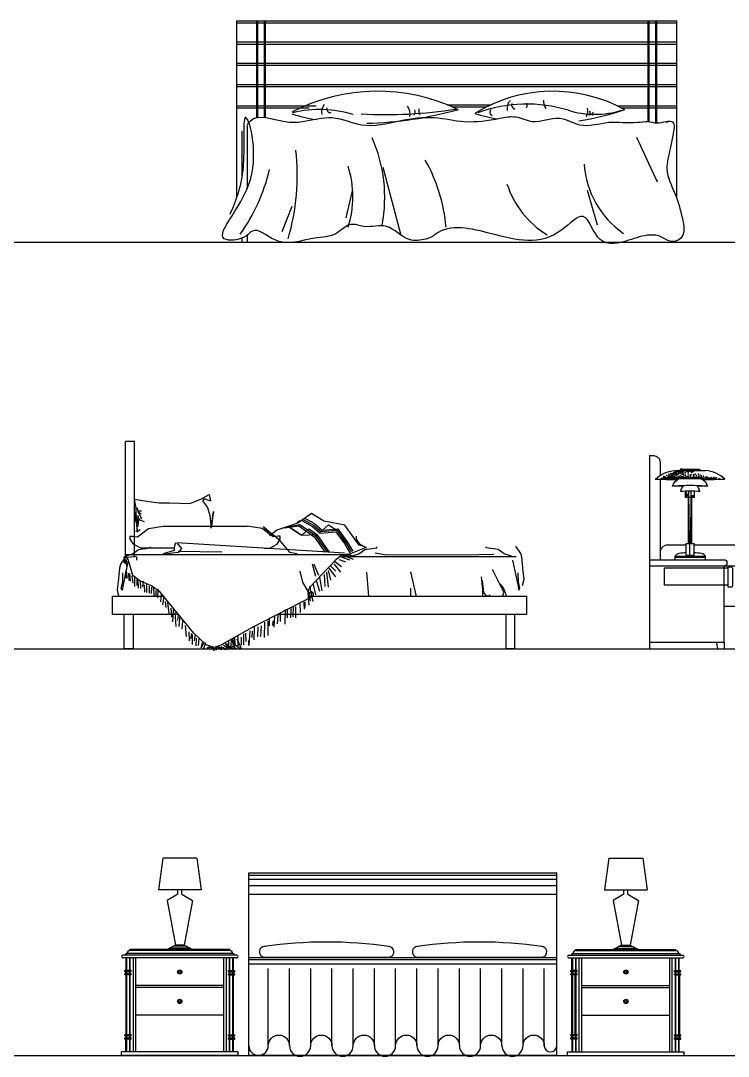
# Model space of a CAD drawing. Header units: inches. Extents: x 18.5 to 61, y 8.5 to 33.3.
# Drawn here: x 43.674 to 47.006, y 20.787 to 25.661 of the extents above; entities that cross this region are included whole.
import ezdxf

# ---------------------------------------------------------------- set-up
doc = ezdxf.new("R2010")
doc.units = ezdxf.units.IN
doc.header["$MEASUREMENT"] = 0
doc.layers.add('02', color=2, linetype='Continuous')
doc.layers.add('1', color=1, linetype='Continuous')

msp = doc.modelspace()

# ---------------------------------------------------------------- linework, layer by layer
at = {"layer": '02'}
for p, q in [((44.6896, 25.6613), (46.7624, 25.6613)), ((44.6896, 25.6613), (44.6896, 24.827)), ((44.6896, 25.6513), (46.7624, 25.6513)), ((44.7846, 25.6613), (44.7846, 25.2059)), ((44.7896, 25.6613), (44.7896, 25.2068)), ((44.8196, 25.6613), (44.8196, 25.2069)), ((44.8246, 25.6613), (44.8246, 25.2063)), ((46.6274, 25.6613), (46.6274, 25.1868)), ((46.6324, 25.6613), (46.6324, 25.1862)), ((46.6624, 25.6613), (46.6624, 25.181)), ((46.6674, 25.6613), (46.6674, 25.1807)), ((46.7624, 25.6613), (46.7624, 24.8271)), ((44.6896, 25.5613), (46.7624, 25.5613)), ((44.6896, 25.5513), (46.7624, 25.5513)), ((44.6896, 25.4613), (46.7624, 25.4613)), ((44.6896, 25.4513), (46.7624, 25.4513)), ((44.6896, 25.3613), (46.7624, 25.3613)), ((44.6896, 25.3513), (46.7624, 25.3513)), ((44.6896, 25.2613), (45.0654, 25.2613)), ((44.6896, 25.2513), (45.0319, 25.2513)), ((45.6815, 25.266), (45.8886, 25.266)), ((45.7053, 25.256), (45.8676, 25.256)), ((46.4822, 25.2613), (46.7624, 25.2613)), ((46.5024, 25.2513), (46.7624, 25.2513)), ((44.7396, 25.1655, -15.4232), (44.7396, 24.8695, -15.4232)), ((46.7248, 25.188, -15.4232), (46.7153, 25.181, -15.4232)), ((44.7154, 25.1413, -15.4232), (44.7154, 24.9283, -15.4232)), ((46.5736, 25.1137, -15.4232), (46.6716, 24.9033, -15.4232)), ((45.3794, 24.9722, -15.4232), (45.4639, 24.6524, -15.4232)), ((46.3413, 24.8634, -15.4232), (46.3885, 24.7002, -15.4232)), ((45.2342, 24.8598, -15.4232), (45.2052, 24.7328, -15.4232)), ((44.9511, 24.7872, -15.4232), (44.9039, 24.6675, -15.4232)), ((44.7154, 24.6379, -15.4232), (44.7154, 24.621, -15.4232)), ((44.7396, 24.6515, -15.4232), (44.7396, 24.621, -15.4232)), ((46.7352, 24.622, -15.4232), (46.7352, 24.621, -15.4232)), ((46.7594, 24.6234, -15.4232), (46.7594, 24.621, -15.4232)), ((44.2105, 23.6805), (44.167, 23.6805)), ((44.167, 23.1341), (44.167, 23.6805)), ((44.2105, 23.1362), (44.2105, 23.6805)), ((46.6347, 23.6142), (46.6347, 22.7042)), ((46.8284, 23.5467), (46.8236, 23.5467)), ((46.8725, 23.5478), (46.8633, 23.5478)), ((44.2099, 23.4092), (44.278, 23.3978)), ((44.2184, 23.3667), (44.2099, 23.4092)), ((44.278, 23.3978), (44.3262, 23.3921)), ((44.4709, 23.3892), (44.522, 23.4091)), ((44.522, 23.4091), (44.5618, 23.4317)), ((44.5362, 23.4091), (44.5305, 23.4006)), ((44.5305, 23.4006), (44.5532, 23.3693)), ((44.5447, 23.4091), (44.5362, 23.4091)), ((44.5674, 23.4005), (44.5447, 23.4091)), ((44.5618, 23.4317), (44.5674, 23.4005)), ((46.805, 23.4172), (46.805, 23.446)), ((46.8469, 23.4172), (46.805, 23.4172)), ((46.8182, 23.2002), (46.8182, 23.4172)), ((46.8232, 23.2002), (46.82, 23.4464)), ((46.8288, 23.2002), (46.8317, 23.4464)), ((46.8337, 23.2002), (46.8337, 23.4172)), ((46.8469, 23.4172), (46.8469, 23.446)), ((44.2155, 23.3043), (44.2184, 23.3667)), ((44.2203, 23.3697), (44.2314, 23.3382)), ((44.2235, 23.3516), (44.2409, 23.3398)), ((44.2274, 23.3538), (44.2422, 23.3538)), ((44.3262, 23.3921), (44.3745, 23.3921)), ((44.3745, 23.3921), (44.4709, 23.3892)), ((44.5532, 23.3693), (44.5646, 23.3325)), ((44.5702, 23.2729), (44.5821, 23.3516)), ((44.5821, 23.3516), (44.5776, 23.3195)), ((44.2131, 23.3477), (44.2244, 23.3079)), ((44.2132, 23.3177), (44.2155, 23.3043)), ((44.2164, 23.3441), (44.2164, 23.3242)), ((44.2244, 23.2541), (44.2164, 23.3441)), ((44.2164, 23.3242), (44.2193, 23.2987)), ((44.2244, 23.3079), (44.2187, 23.2909)), ((44.2233, 23.2562), (44.2191, 23.3026)), ((44.2228, 23.3248), (44.2353, 23.3117)), ((44.2251, 23.3316), (44.2307, 23.3095)), ((44.227, 23.3021), (44.2256, 23.28)), ((44.2307, 23.3095), (44.227, 23.3021)), ((44.2314, 23.3382), (44.2425, 23.316)), ((44.2353, 23.3117), (44.2559, 23.3036)), ((44.2425, 23.316), (44.238, 23.3311)), ((44.5646, 23.3325), (44.5702, 23.2729)), ((44.5776, 23.3195), (44.5717, 23.2815)), ((44.9884, 23.3076), (44.9738, 23.2997)), ((45.043, 23.3415), (44.9791, 23.2955)), ((44.997, 23.3083), (45.0481, 23.2802)), ((45.0009, 23.3154), (45.0521, 23.2873)), ((45.0042, 23.3136), (45.0521, 23.2873)), ((45.0081, 23.3207), (45.0567, 23.294)), ((45.1019, 23.3057), (45.043, 23.3415)), ((45.2008, 23.2868), (45.1019, 23.3057)), ((44.2147, 23.2587), (44.2277, 23.2605)), ((44.2187, 23.2909), (44.2216, 23.2626)), ((44.2216, 23.2626), (44.2244, 23.2541)), ((44.2235, 23.2322), (44.2754, 23.2712)), ((44.2277, 23.2605), (44.237, 23.2661)), ((44.2754, 23.2712), (44.3455, 23.2815)), ((44.3455, 23.2815), (44.7406, 23.2815)), ((44.8106, 23.2712), (44.7406, 23.2815)), ((44.8626, 23.2322), (44.8106, 23.2712)), ((44.8173, 23.2806), (44.8325, 23.2664)), ((44.8499, 23.2387), (44.8173, 23.2806)), ((44.8325, 23.2664), (44.8862, 23.2229)), ((44.8808, 23.2625), (44.8499, 23.2387)), ((44.9791, 23.2955), (44.8808, 23.2625)), ((44.9154, 23.2741), (44.9843, 23.2837)), ((44.9251, 23.2774), (44.989, 23.2903)), ((44.9349, 23.2807), (44.9701, 23.2572)), ((44.9433, 23.2751), (44.997, 23.2393)), ((44.9701, 23.2572), (44.997, 23.2393)), ((44.9843, 23.2837), (45.0561, 23.2317)), ((44.989, 23.2903), (45.0619, 23.2375)), ((44.997, 23.2393), (45.0307, 23.2702)), ((45.0307, 23.2702), (45.0496, 23.2565)), ((45.0481, 23.2802), (45.084, 23.2495)), ((45.0496, 23.2565), (45.0678, 23.2433)), ((45.0521, 23.2873), (45.0885, 23.2563)), ((45.0534, 23.2863), (45.0892, 23.2557)), ((45.0567, 23.294), (45.0933, 23.2627)), ((45.084, 23.2495), (45.1573, 23.2561)), ((45.0885, 23.2563), (45.1234, 23.2885)), ((45.0885, 23.2563), (45.1618, 23.2629)), ((45.0933, 23.2627), (45.1674, 23.2688)), ((45.1234, 23.2885), (45.1618, 23.2629)), ((45.1573, 23.2561), (45.1982, 23.1999)), ((45.1618, 23.2629), (45.1927, 23.2213)), ((45.1639, 23.2609), (45.2048, 23.2047)), ((45.1674, 23.2688), (45.1992, 23.2261)), ((45.2673, 23.1922), (45.2008, 23.2868)), ((44.1895, 23.2209), (44.1897, 23.2348)), ((44.2051, 23.1967), (44.1895, 23.2209)), ((44.1897, 23.2348), (44.1996, 23.2349)), ((44.1996, 23.2349), (44.2235, 23.2322)), ((44.4022, 23.2031), (44.3958, 23.1837)), ((45.198, 23.1548), (44.4087, 23.2031)), ((44.4087, 23.2031), (44.4312, 23.1773)), ((44.8864, 23.2349), (44.8626, 23.2322)), ((44.8809, 23.1967), (44.8965, 23.2209)), ((44.8862, 23.2229), (44.9399, 23.159)), ((44.8963, 23.2348), (44.8864, 23.2349)), ((44.8965, 23.2209), (44.8963, 23.2348)), ((44.997, 23.2393), (45.0678, 23.2433)), ((45.0561, 23.2317), (45.0762, 23.2033)), ((45.0619, 23.2375), (45.0829, 23.208)), ((45.0678, 23.2433), (45.1112, 23.182)), ((45.0762, 23.2033), (45.106, 23.1604)), ((45.0829, 23.208), (45.1148, 23.1621)), ((45.0895, 23.2127), (45.1215, 23.1667)), ((45.1927, 23.2213), (45.2052, 23.204)), ((45.1992, 23.2261), (45.212, 23.2084)), ((45.2052, 23.204), (45.2308, 23.1606)), ((45.212, 23.2084), (45.2378, 23.1647)), ((45.2548, 23.2209), (45.255, 23.2348)), ((45.2704, 23.1967), (45.2548, 23.2209)), ((44.2001, 23.1518), (44.2287, 23.1726)), ((44.239, 23.1778), (44.2051, 23.1967)), ((44.2287, 23.1726), (44.2858, 23.1804)), ((44.3958, 23.1778), (44.239, 23.1778)), ((44.2858, 23.1804), (44.2858, 23.1856)), ((44.3958, 23.1676), (44.3442, 23.1515)), ((44.3893, 23.1548), (44.3442, 23.1483)), ((44.4151, 23.158), (44.3893, 23.1548)), ((44.3958, 23.1837), (44.3958, 23.1676)), ((44.4312, 23.1773), (44.4151, 23.158)), ((44.4151, 23.1644), (44.6213, 23.1612)), ((44.4316, 23.1778), (44.4282, 23.1778)), ((44.822, 23.1778), (44.847, 23.1778)), ((44.847, 23.1778), (44.8809, 23.1967)), ((44.9399, 23.159), (44.9757, 23.1539)), ((45.1112, 23.182), (45.1265, 23.1591)), ((45.1148, 23.1621), (45.1163, 23.1598)), ((45.1215, 23.1667), (45.1265, 23.1591)), ((45.1982, 23.1999), (45.2238, 23.1564)), ((45.3005, 23.182), (45.1982, 23.1411)), ((45.2654, 23.1518), (45.294, 23.1726)), ((45.2903, 23.1871), (45.2673, 23.1922)), ((45.3044, 23.1778), (45.2704, 23.1967)), ((45.294, 23.1726), (45.3511, 23.1804)), ((45.3877, 23.1479), (45.3427, 23.1554)), ((45.3511, 23.1804), (45.3511, 23.1856)), ((45.8656, 23.1804), (45.8656, 23.1856)), ((45.9227, 23.1726), (45.8656, 23.1804)), ((45.9512, 23.1518), (45.9227, 23.1726)), ((46.0287, 23.1534), (46.0049, 23.1873)), ((46.72, 23.1942), (46.8072, 23.1942)), ((46.8072, 23.1461), (46.8072, 23.2002)), ((46.8072, 23.2002), (46.8456, 23.2002)), ((46.8256, 23.1461), (46.8256, 23.2002)), ((46.8456, 23.1461), (46.8456, 23.2002)), ((46.8456, 23.1942), (48.5423, 23.1942)), ((44.1455, 23.1036), (44.1693, 23.1374)), ((44.1707, 23.1394), (44.1592, 23.1367)), ((44.1592, 23.1367), (44.1592, 23.1091)), ((44.1595, 23.0135), (44.1822, 23.1228)), ((44.1647, 23.1282), (44.1657, 23.1026)), ((44.1656, 23.1391), (44.177, 23.1357)), ((44.166, 23.1491), (45.2012, 23.1488)), ((44.1664, 23.1414), (44.2001, 23.1518)), ((44.1702, 23.1253), (44.1717, 23.0931)), ((44.1792, 23.1255), (44.1707, 23.1394)), ((44.177, 23.1357), (44.2191, 23.1402)), ((44.2023, 23.0498), (44.1792, 23.1255)), ((44.2199, 23.1367), (44.2185, 23.1215)), ((45.1584, 23.1239), (45.0348, 22.9956)), ((45.1525, 23.1158), (45.1838, 23.0919)), ((45.1893, 23.1476), (45.1584, 23.1239)), ((45.1728, 23.125), (45.2041, 23.114)), ((45.1783, 23.1397), (45.2225, 23.1232)), ((45.1857, 23.1471), (45.2391, 23.1268)), ((46.0077, 23.1374), (45.1884, 23.1374)), ((45.2131, 23.15), (45.1893, 23.1476)), ((45.2059, 23.1452), (45.2428, 23.1379)), ((45.2487, 23.1374), (45.2131, 23.15)), ((45.2317, 23.1414), (45.2654, 23.1518)), ((45.7578, 23.1449), (45.3877, 23.1479)), ((45.9017, 23.1494), (45.7578, 23.1449)), ((45.985, 23.1414), (45.9512, 23.1518)), ((46.0147, 23.0135), (45.992, 23.1228)), ((46.0331, 23.1361), (46.0287, 23.1534)), ((46.04, 23.0692), (46.0331, 23.1361)), ((46.7536, 23.1392), (46.754, 23.1242)), ((46.8072, 23.1461), (46.8456, 23.1461)), ((46.8984, 23.1242), (46.8984, 23.1392)), ((44.1342, 23.0193), (44.1411, 23.0862)), ((44.1411, 23.0862), (44.1455, 23.1036)), ((44.1544, 23.0197), (44.1554, 23.062)), ((44.1673, 23.0718), (44.1668, 23.0396)), ((44.1718, 23.0663), (44.1738, 23.0351)), ((44.1808, 23.0613), (44.1833, 23.027)), ((44.1863, 23.0588), (44.1898, 23.0235)), ((45.0022, 23.0183), (44.9906, 23.0696)), ((45.0635, 23.0448), (45.0486, 23.1027)), ((45.0536, 23.1027), (45.0767, 23.0514)), ((45.1138, 23.0661), (45.1212, 22.9943)), ((45.1212, 23.0735), (45.1322, 23.0274)), ((45.1249, 23.0845), (45.1562, 23.044)), ((45.1322, 23.0955), (45.158, 23.0698)), ((45.1488, 23.1047), (45.1801, 23.0661)), ((45.3128, 22.9533), (45.3031, 23.0654)), ((45.5384, 22.9515), (45.5117, 23.0679)), ((45.9482, 22.9708), (45.8958, 23.0774)), ((46.0177, 23.0197), (46.0167, 23.062)), ((46.0444, 23.0326), (46.04, 23.0692)), ((47.7378, 23.0942), (46.6347, 23.0942)), ((44.1297, 22.9828), (44.1342, 23.0193)), ((44.1471, 22.9909), (44.1544, 23.0197)), ((44.1533, 22.9806), (44.1595, 23.0135)), ((44.1972, 23.0488), (44.2022, 23.0136)), ((44.2355, 23.0249), (44.2023, 23.0498)), ((44.2093, 23.0422), (44.2093, 22.998)), ((44.2204, 23.0311), (44.2204, 23.0035)), ((44.2259, 23.0293), (44.2278, 22.9906)), ((44.2901, 23.0018), (44.2355, 23.0249)), ((44.237, 23.0256), (44.2388, 22.9888)), ((44.2499, 23.0237), (44.248, 22.9961)), ((44.2665, 23.0109), (44.2665, 22.9704)), ((45.03, 22.9694), (45.0022, 23.0183)), ((45.0659, 23.0256), (45.0807, 22.9759)), ((45.0807, 23.0422), (45.0917, 22.9777)), ((45.1028, 23.055), (45.1064, 22.998)), ((45.8504, 22.9815), (45.8441, 23.0433)), ((45.8472, 23.0263), (45.8535, 22.9701)), ((45.9305, 23.0111), (45.9469, 22.9891)), ((46.0208, 22.9806), (46.0147, 23.0135)), ((46.025, 22.9909), (46.0177, 23.0197)), ((46.0375, 23.0032), (46.0444, 23.0326)), ((44.1367, 22.9533), (44.1297, 22.9828)), ((44.1533, 22.9806), (44.1471, 22.9909)), ((44.2554, 23.0053), (44.2572, 22.9722)), ((44.2793, 22.9998), (44.2793, 22.9667)), ((44.2904, 22.9943), (44.2886, 22.9648)), ((44.3315, 22.9703), (44.2901, 23.0018)), ((44.2996, 22.9961), (44.3015, 22.9556)), ((44.3107, 22.9796), (44.3107, 22.9556)), ((44.3199, 22.9869), (44.318, 22.9446)), ((44.3944, 22.8925), (44.3315, 22.9703)), ((44.3346, 22.963), (44.3328, 22.9262)), ((45.0348, 22.9956), (45.0253, 22.9766)), ((45.0253, 22.9766), (45.03, 22.9694)), ((45.0254, 22.9704), (45.0309, 22.9096)), ((45.03, 22.9694), (45.0514, 22.9671)), ((45.0328, 22.9667), (45.0364, 22.9299)), ((45.0346, 22.998), (45.0493, 22.928)), ((45.0386, 22.9769), (45.0386, 22.9935)), ((45.0514, 22.9671), (45.0386, 22.9769)), ((45.0512, 23.0072), (45.0622, 22.9593)), ((45.0514, 22.9671), (45.0514, 22.9528)), ((45.5117, 22.9539), (45.5117, 22.9903)), ((45.8497, 22.9544), (45.8504, 22.9815)), ((45.8535, 22.9701), (45.863, 22.9575)), ((45.9444, 22.9544), (45.9482, 22.9708)), ((45.9469, 22.9891), (45.9596, 22.9556)), ((46.0188, 22.9806), (46.025, 22.9909)), ((44.1063, 22.8667), (44.1063, 22.9533)), ((44.1063, 22.9533), (44.3453, 22.9533)), ((44.3475, 22.952), (44.342, 22.9115)), ((44.3549, 22.928), (44.3567, 22.8986)), ((44.3659, 22.9225), (44.3715, 22.871)), ((45.0514, 22.9528), (44.7637, 22.8055)), ((44.9886, 22.917), (44.9904, 22.8765)), ((45.007, 22.9243), (45.0088, 22.8912)), ((45.0125, 22.9262), (45.0125, 22.8986)), ((45.0258, 22.9533), (46.0557, 22.9533)), ((45.863, 22.9575), (45.8775, 22.9544)), ((45.8775, 22.9544), (45.8851, 22.9588)), ((46.0557, 22.9533), (46.0557, 22.8667)), ((44.4158, 22.8667), (44.1063, 22.8667)), ((44.1604, 22.7042), (44.1604, 22.8667)), ((44.2038, 22.8667), (44.2038, 22.7042)), ((44.3807, 22.8967), (44.3843, 22.8544)), ((44.3917, 22.8875), (44.388, 22.8323)), ((44.4888, 22.7783), (44.3944, 22.8925)), ((44.3991, 22.8765), (44.4046, 22.8102)), ((44.4157, 22.8654), (44.412, 22.8378)), ((44.8848, 22.8628), (44.8818, 22.822)), ((46.0557, 22.8667), (44.8832, 22.8667)), ((44.8964, 22.8716), (44.895, 22.8337)), ((44.9197, 22.8905), (44.9183, 22.8206)), ((44.9285, 22.8905), (44.9285, 22.8512)), ((44.9462, 22.8949), (44.9443, 22.8507)), ((44.9577, 22.9051), (44.9547, 22.8556)), ((44.9683, 22.9041), (44.9683, 22.8507)), ((45.9582, 22.8667), (45.9582, 22.7042)), ((46.0015, 22.7042), (46.0015, 22.8667)), ((47.7811, 22.9042), (46.9847, 22.9042)), ((44.423, 22.8599), (44.4193, 22.8102)), ((44.4359, 22.836), (44.4322, 22.7973)), ((44.4488, 22.8139), (44.4525, 22.7623)), ((44.806, 22.8133), (44.8031, 22.7623)), ((44.822, 22.8308), (44.8206, 22.7579)), ((44.8381, 22.8366), (44.8381, 22.7681)), ((44.8439, 22.8512), (44.8439, 22.8133)), ((44.8614, 22.8352), (44.86, 22.8148)), ((44.8687, 22.8599), (44.8658, 22.806)), ((44.4654, 22.7844), (44.4672, 22.7421)), ((44.4783, 22.7771), (44.4728, 22.7513)), ((44.482, 22.7715), (44.482, 22.7255)), ((44.5468, 22.7237), (44.4888, 22.7783)), ((44.4949, 22.7715), (44.4912, 22.7421)), ((44.7637, 22.8055), (44.6163, 22.7223)), ((44.6967, 22.7646), (44.6967, 22.7166)), ((44.7229, 22.7748), (44.7229, 22.7238)), ((44.7331, 22.7778), (44.7346, 22.7399)), ((44.7521, 22.7894), (44.7477, 22.7209)), ((44.7638, 22.788), (44.7623, 22.7574)), ((44.7739, 22.8075), (44.7725, 22.7477)), ((44.79, 22.8075), (44.7885, 22.7608)), ((44.5004, 22.755), (44.4986, 22.7182)), ((44.5133, 22.7513), (44.5096, 22.72)), ((44.528, 22.7347), (44.5225, 22.709)), ((44.5354, 22.7292), (44.5243, 22.7071)), ((44.5446, 22.7329), (44.5354, 22.7053)), ((44.5854, 22.7105), (44.5468, 22.7237)), ((44.6163, 22.7223), (44.5854, 22.7105)), ((44.6056, 22.7157), (44.6245, 22.7054)), ((44.6296, 22.7238), (44.6471, 22.7093)), ((44.6365, 22.7325), (44.6451, 22.7162)), ((44.6434, 22.732), (44.6493, 22.7168)), ((44.6493, 22.7168), (44.667, 22.7065)), ((44.6529, 22.7399), (44.6529, 22.7195)), ((44.6529, 22.7195), (44.6763, 22.7064)), ((44.6647, 22.7482), (44.6641, 22.7211)), ((44.6641, 22.7211), (44.6934, 22.7049)), ((44.6695, 22.7468), (44.6729, 22.7271)), ((44.6729, 22.7271), (44.6808, 22.7198)), ((44.6734, 22.753), (44.6792, 22.7122)), ((44.6808, 22.7546), (44.6823, 22.7257)), ((44.6823, 22.7257), (44.7093, 22.705)), ((44.6909, 22.7515), (44.7142, 22.7034)), ((44.7113, 22.7603), (44.7113, 22.7224)), ((44.7477, 22.7209), (44.7477, 22.7442)), ((46.9855, 22.7342), (46.6347, 22.7342)), ((44.2038, 22.7042), (44.1604, 22.7042)), ((44.563, 22.7145), (44.5501, 22.7071)), ((44.5649, 22.7119), (44.5611, 22.7065)), ((44.5692, 22.713), (44.586, 22.6951)), ((44.5741, 22.7119), (44.5953, 22.6995)), ((44.5893, 22.7097), (44.6207, 22.7022)), ((44.5953, 22.7125), (44.6099, 22.707)), ((44.6099, 22.707), (44.6446, 22.7016)), ((44.6165, 22.7151), (44.6413, 22.7049)), ((44.6469, 22.7124), (44.6547, 22.7099)), ((46.0015, 22.7042), (45.9582, 22.7042)), ((44.3433, 21.7201), (44.3233, 21.5701)), ((44.5033, 21.7201), (44.3433, 21.7201)), ((44.5033, 21.7201), (44.5233, 21.5701)), ((46.4433, 21.7201), (46.4233, 21.5701)), ((46.4433, 21.7201), (46.6033, 21.7201)), ((46.6033, 21.7201), (46.6233, 21.5701)), ((44.7483, 21.6501), (46.1983, 21.6501)), ((44.7483, 20.7901), (44.7483, 21.6501)), ((46.1983, 20.7901), (46.1983, 21.6501)), ((44.7483, 21.6401), (46.1983, 21.6401)), ((44.7483, 21.6201), (46.1983, 21.6201)), ((44.5233, 21.5701), (44.3233, 21.5701)), ((44.4133, 21.5501), (44.3633, 21.5201)), ((44.4133, 21.5501), (44.4133, 21.5701)), ((44.4333, 21.5501), (44.4333, 21.5701)), ((44.4333, 21.5501), (44.4833, 21.5201)), ((44.7483, 21.5901), (46.1983, 21.5901)), ((44.7483, 21.5501), (46.1983, 21.5501)), ((46.4233, 21.5701), (46.6233, 21.5701)), ((46.5133, 21.5501), (46.4633, 21.5201)), ((46.5133, 21.5501), (46.5133, 21.5701)), ((46.5333, 21.5501), (46.5333, 21.5701)), ((46.5333, 21.5501), (46.5833, 21.5201)), ((44.3633, 21.5201), (44.4033, 21.3101)), ((44.4833, 21.5201), (44.4433, 21.3101)), ((46.4633, 21.5201), (46.5033, 21.3101)), ((46.5833, 21.5201), (46.5433, 21.3101)), ((44.4033, 21.3101), (44.3633, 21.2901)), ((44.4533, 21.3051), (44.3933, 21.3051)), ((44.4433, 21.3101), (44.4033, 21.3101)), ((44.4433, 21.3101), (44.4833, 21.2901)), ((46.5033, 21.3101), (46.4633, 21.2901)), ((46.4933, 21.3051), (46.5533, 21.3051)), ((46.5033, 21.3101), (46.5433, 21.3101)), ((46.5433, 21.3101), (46.5833, 21.2901)), ((44.6925, 21.2621), (44.1541, 21.2621)), ((44.6733, 21.2701), (44.1733, 21.2701)), ((44.6583, 21.2901), (44.1883, 21.2901)), ((44.1883, 21.2851), (44.1883, 21.2901)), ((44.6583, 21.2851), (44.1883, 21.2851)), ((44.4733, 21.2951), (44.3733, 21.2951)), ((44.6583, 21.2851), (44.6583, 21.2901)), ((44.8195, 21.2541), (45.4101, 21.2541)), ((45.5397, 21.2541), (46.1302, 21.2541)), ((46.2541, 21.2621), (46.7925, 21.2621)), ((46.2733, 21.2701), (46.7733, 21.2701)), ((46.2883, 21.2901), (46.7583, 21.2901)), ((46.2883, 21.2851), (46.2883, 21.2901)), ((46.2883, 21.2851), (46.7583, 21.2851)), ((46.4733, 21.2951), (46.5733, 21.2951)), ((46.7583, 21.2851), (46.7583, 21.2901)), ((44.6925, 21.2501), (44.1541, 21.2501)), ((44.1713, 21.1901), (44.1713, 21.2501)), ((44.1743, 21.1901), (44.1743, 21.2501)), ((44.1873, 21.1901), (44.1873, 21.2501)), ((44.1893, 21.1901), (44.1893, 21.2501)), ((44.2043, 20.8081), (44.2043, 21.2501)), ((44.2163, 20.8081), (44.2163, 21.2501)), ((44.6303, 20.8081), (44.6303, 21.2501)), ((44.6423, 20.8081), (44.6423, 21.2501)), ((44.6573, 21.1901), (44.6573, 21.2501)), ((44.6593, 21.1901), (44.6593, 21.2501)), ((44.6723, 21.1901), (44.6723, 21.2501)), ((44.6753, 21.1901), (44.6753, 21.2501)), ((46.1996, 21.2505), (44.7496, 21.2505)), ((46.1996, 21.2405), (44.7496, 21.2405)), ((46.1996, 21.2205), (44.7496, 21.2205)), ((46.2541, 21.2501), (46.7925, 21.2501)), ((46.2693, 21.1901), (46.2693, 21.2501)), ((46.2743, 21.1901), (46.2743, 21.2501)), ((46.2873, 21.1901), (46.2873, 21.2501)), ((46.2893, 21.1901), (46.2893, 21.2501)), ((46.3043, 20.8081), (46.3043, 21.2501)), ((46.3163, 20.8081), (46.3163, 21.2501)), ((46.7303, 20.8081), (46.7303, 21.2501)), ((46.7423, 20.8081), (46.7423, 21.2501)), ((46.7573, 21.1901), (46.7573, 21.2501)), ((46.7593, 21.1901), (46.7593, 21.2501)), ((46.7723, 21.1901), (46.7723, 21.2501)), ((46.7753, 21.1901), (46.7753, 21.2501)), ((44.1643, 21.1851), (44.1643, 21.1901)), ((44.1943, 21.1901), (44.1643, 21.1901)), ((44.1943, 21.1851), (44.1643, 21.1851)), ((44.1943, 21.1751), (44.1643, 21.1751)), ((44.1643, 21.1701), (44.1643, 21.1751)), ((44.1943, 21.1701), (44.1643, 21.1701)), ((44.1693, 21.1751), (44.1693, 21.1851)), ((44.1713, 20.8881), (44.1713, 21.1701)), ((44.1743, 21.1751), (44.1743, 21.1851)), ((44.1743, 20.8881), (44.1743, 21.1701)), ((44.1873, 21.1751), (44.1873, 21.1851)), ((44.1873, 20.8881), (44.1873, 21.1701)), ((44.1893, 21.1751), (44.1893, 21.1851)), ((44.1893, 20.8881), (44.1893, 21.1701)), ((44.1943, 21.1851), (44.1943, 21.1901)), ((44.1943, 21.1701), (44.1943, 21.1751)), ((44.6523, 21.1901), (44.6823, 21.1901)), ((44.6523, 21.1851), (44.6523, 21.1901)), ((44.6523, 21.1851), (44.6823, 21.1851)), ((44.6523, 21.1751), (44.6823, 21.1751)), ((44.6523, 21.1701), (44.6523, 21.1751)), ((44.6523, 21.1701), (44.6823, 21.1701)), ((44.6573, 21.1751), (44.6573, 21.1851)), ((44.6573, 20.8881), (44.6573, 21.1701)), ((44.6593, 21.1751), (44.6593, 21.1851)), ((44.6593, 20.8881), (44.6593, 21.1701)), ((44.6723, 21.1751), (44.6723, 21.1851)), ((44.6723, 20.8881), (44.6723, 21.1701)), ((44.6753, 20.8881), (44.6753, 21.1701)), ((44.6773, 21.1751), (44.6773, 21.1851)), ((44.6823, 21.1851), (44.6823, 21.1901)), ((44.6823, 21.1701), (44.6823, 21.1751)), ((44.8396, 20.8367), (44.8396, 21.2005)), ((44.9396, 20.8367), (44.9396, 21.2005)), ((45.0396, 20.8367), (45.0396, 21.2005)), ((45.1396, 20.8367), (45.1396, 21.2005)), ((45.2396, 20.8367), (45.2396, 21.2005)), ((45.3396, 20.8367), (45.3396, 21.2005)), ((45.4396, 20.8367), (45.4396, 21.2005)), ((45.5396, 20.8367), (45.5396, 21.2005)), ((45.6396, 20.8367), (45.6396, 21.2005)), ((45.7396, 20.8367), (45.7396, 21.2005)), ((45.8396, 20.8367), (45.8396, 21.2005)), ((45.9396, 20.8367), (45.9396, 21.2005)), ((46.0396, 20.8367), (46.0396, 21.2005)), ((46.1396, 20.8367), (46.1396, 21.2005)), ((46.2643, 21.1851), (46.2643, 21.1901)), ((46.2943, 21.1901), (46.2643, 21.1901)), ((46.2943, 21.1851), (46.2643, 21.1851)), ((46.2943, 21.1751), (46.2643, 21.1751)), ((46.2643, 21.1701), (46.2643, 21.1751)), ((46.2943, 21.1701), (46.2643, 21.1701)), ((46.2693, 21.1751), (46.2693, 21.1851)), ((46.2693, 20.8881), (46.2693, 21.1701)), ((46.2743, 21.1751), (46.2743, 21.1851)), ((46.2743, 20.8881), (46.2743, 21.1701)), ((46.2843, 20.8881), (46.2843, 21.1701)), ((46.2873, 21.1751), (46.2873, 21.1851)), ((46.2893, 21.1751), (46.2893, 21.1851)), ((46.2893, 20.8881), (46.2893, 21.1701)), ((46.2943, 21.1851), (46.2943, 21.1901)), ((46.2943, 21.1701), (46.2943, 21.1751)), ((46.7523, 21.1851), (46.7523, 21.1901)), ((46.7523, 21.1901), (46.7823, 21.1901)), ((46.7523, 21.1851), (46.7823, 21.1851)), ((46.7523, 21.1751), (46.7823, 21.1751)), ((46.7523, 21.1701), (46.7523, 21.1751)), ((46.7523, 21.1701), (46.7823, 21.1701)), ((46.7573, 21.1751), (46.7573, 21.1851)), ((46.7573, 20.8881), (46.7573, 21.1701)), ((46.7593, 21.1751), (46.7593, 21.1851)), ((46.7593, 20.8881), (46.7593, 21.1701)), ((46.7723, 21.1751), (46.7723, 21.1851)), ((46.7723, 20.8881), (46.7723, 21.1701)), ((46.7753, 21.1751), (46.7753, 21.1851)), ((46.7773, 20.8881), (46.7773, 21.1701)), ((46.7823, 21.1851), (46.7823, 21.1901)), ((46.7823, 21.1701), (46.7823, 21.1751)), ((44.6303, 21.1201), (44.2163, 21.1201)), ((44.6303, 21.1101), (44.2163, 21.1101)), ((46.3163, 21.1201), (46.7303, 21.1201)), ((46.3163, 21.1101), (46.7303, 21.1101)), ((44.6303, 20.9801), (44.2163, 20.9801)), ((46.3163, 20.9801), (46.7303, 20.9801)), ((44.1643, 20.8831), (44.1643, 20.8881)), ((44.1943, 20.8881), (44.1643, 20.8881)), ((44.1943, 20.8831), (44.1643, 20.8831)), ((44.1643, 20.8681), (44.1643, 20.8731)), ((44.1943, 20.8731), (44.1643, 20.8731)), ((44.1943, 20.8681), (44.1643, 20.8681)), ((44.1693, 20.8081), (44.1693, 20.8681)), ((44.1713, 20.8731), (44.1713, 20.8831)), ((44.1743, 20.8731), (44.1743, 20.8831)), ((44.1743, 20.8081), (44.1743, 20.8681)), ((44.1873, 20.8731), (44.1873, 20.8831)), ((44.1873, 20.8081), (44.1873, 20.8681)), ((44.1893, 20.8081), (44.1893, 20.8681)), ((44.1903, 20.8731), (44.1903, 20.8831)), ((44.1943, 20.8831), (44.1943, 20.8881)), ((44.1943, 20.8681), (44.1943, 20.8731)), ((44.6523, 20.8881), (44.6823, 20.8881)), ((44.6523, 20.8831), (44.6523, 20.8881)), ((44.6523, 20.8831), (44.6823, 20.8831)), ((44.6523, 20.8731), (44.6823, 20.8731)), ((44.6523, 20.8681), (44.6523, 20.8731)), ((44.6523, 20.8681), (44.6823, 20.8681)), ((44.6573, 20.8731), (44.6573, 20.8831)), ((44.6573, 20.8081), (44.6573, 20.8681)), ((44.6593, 20.8731), (44.6593, 20.8831)), ((44.6593, 20.8081), (44.6593, 20.8681)), ((44.6723, 20.8731), (44.6723, 20.8831)), ((44.6723, 20.8081), (44.6723, 20.8681)), ((44.6753, 20.8081), (44.6753, 20.8681)), ((44.6773, 20.8731), (44.6773, 20.8831)), ((44.6823, 20.8831), (44.6823, 20.8881)), ((44.6823, 20.8681), (44.6823, 20.8731)), ((46.2643, 20.8831), (46.2643, 20.8881)), ((46.2943, 20.8881), (46.2643, 20.8881)), ((46.2943, 20.8831), (46.2643, 20.8831)), ((46.2943, 20.8731), (46.2643, 20.8731)), ((46.2643, 20.8681), (46.2643, 20.8731)), ((46.2943, 20.8681), (46.2643, 20.8681)), ((46.2693, 20.8731), (46.2693, 20.8831)), ((46.2713, 20.8081), (46.2713, 20.8681)), ((46.2743, 20.8731), (46.2743, 20.8831)), ((46.2743, 20.8081), (46.2743, 20.8681)), ((46.2873, 20.8731), (46.2873, 20.8831)), ((46.2873, 20.8081), (46.2873, 20.8681)), ((46.2893, 20.8081), (46.2893, 20.8681)), ((46.2903, 20.8731), (46.2903, 20.8831)), ((46.2943, 20.8831), (46.2943, 20.8881)), ((46.2943, 20.8681), (46.2943, 20.8731)), ((46.7523, 20.8831), (46.7523, 20.8881)), ((46.7523, 20.8881), (46.7823, 20.8881)), ((46.7523, 20.8831), (46.7823, 20.8831)), ((46.7523, 20.8681), (46.7523, 20.8731)), ((46.7523, 20.8731), (46.7823, 20.8731)), ((46.7523, 20.8681), (46.7823, 20.8681)), ((46.7563, 20.8731), (46.7563, 20.8831)), ((46.7573, 20.8081), (46.7573, 20.8681)), ((46.7593, 20.8731), (46.7593, 20.8831)), ((46.7593, 20.8081), (46.7593, 20.8681)), ((46.7723, 20.8731), (46.7723, 20.8831)), ((46.7723, 20.8081), (46.7723, 20.8681)), ((46.7753, 20.8081), (46.7753, 20.8681)), ((46.7773, 20.8731), (46.7773, 20.8831)), ((46.7823, 20.8831), (46.7823, 20.8881)), ((46.7823, 20.8681), (46.7823, 20.8731)), ((44.6983, 20.8081), (44.1483, 20.8081)), ((44.1483, 20.7901), (44.1483, 20.8081)), ((44.6983, 20.7901), (44.1483, 20.7901)), ((44.6983, 20.7901), (44.6983, 20.8081)), ((46.1983, 20.7901), (44.7483, 20.7901)), ((46.2483, 20.8081), (46.7983, 20.8081)), ((46.2483, 20.7901), (46.2483, 20.8081)), ((46.2483, 20.7901), (46.7983, 20.7901)), ((46.7983, 20.7901), (46.7983, 20.8081))]:
    msp.add_line(p, q, dxfattribs=at)
for points in [[(46.6347, 23.6142), (46.6547, 23.6142, -0.414214), (46.6847, 23.5842), (46.6847, 23.5208)], [(46.6624, 23.5026, -0.178639), (46.7536, 23.5443), (46.8984, 23.5443)], [(46.7865, 23.5443), (46.7865, 23.5467, -0.204461), (46.7888, 23.5478, 0.555281), (46.788, 23.5498), (46.788, 23.5506), (46.7802, 23.5506), (46.7802, 23.5498, 0.555281), (46.7794, 23.5478, -0.204461), (46.7817, 23.5467), (46.7817, 23.5443)], [(46.8236, 23.5443), (46.8236, 23.5467, 0.204461), (46.8213, 23.5478, -0.555281), (46.8221, 23.5498), (46.8221, 23.5506), (46.8299, 23.5506), (46.8299, 23.5498, -0.555281), (46.8307, 23.5478, 0.204461), (46.8284, 23.5467), (46.8284, 23.5443)], [(46.8655, 23.5451, 0.094811), (46.8618, 23.5482), (46.8309, 23.5482)], [(46.8655, 23.5443), (46.8655, 23.5467, 0.204461), (46.8633, 23.5478, -0.555282), (46.864, 23.5498), (46.864, 23.5506), (46.8719, 23.5506), (46.8719, 23.5498, -0.555282), (46.8726, 23.5478, 0.204461), (46.8704, 23.5467), (46.8704, 23.5443)], [(46.7645, 23.4998, -0.005704), (46.6618, 23.5026, -0.023086), (46.9901, 23.5026, -0.005704), (46.8874, 23.4998)], [(46.7932, 23.4704), (46.7434, 23.4704, -0.227544), (46.7762, 23.5061, -0.227544)], [(46.8758, 23.5061, -0.227544), (46.9086, 23.4704), (46.8588, 23.4704)], [(46.6347, 23.1242), (46.9847, 23.1242, -1), (46.9847, 23.0942), (46.9847, 22.7342)], [(47.0055, 23.0912), (47.0165, 23.0912, -0.414214), (47.0265, 23.0812), (47.0265, 23.0042, -0.414214), (47.0165, 22.9942), (47.0055, 22.9942), (47.0055, 23.0912)], [(46.9526, 22.7342, 0.465152), (46.9507, 22.7319), (46.9554, 22.7042)], [(46.9875, 22.7042), (46.9875, 22.7322, 0.414214), (46.9855, 22.7342)], [(44.7483, 20.8367, 0.997509), (44.8396, 20.8367, -0.997509), (44.9396, 20.8367, 0.997509), (45.0396, 20.8367, -0.997509), (45.1396, 20.8367, 0.997509), (45.2396, 20.8367, -0.997509), (45.3396, 20.8367, 0.997509), (45.4396, 20.8367, -0.997509), (45.5396, 20.8367, 0.997509), (45.6396, 20.8367, -0.997509), (45.7396, 20.8367, 0.997509), (45.8396, 20.8367, -0.997509), (45.9396, 20.8367, 0.997509), (46.0396, 20.8367, -0.997509), (46.1396, 20.8367, 0.997509), (46.1983, 20.8367, -1.617493)]]:
    msp.add_lwpolyline(points, format="xyb", dxfattribs=at)
for points in [[(46.8211, 23.5482), (46.7901, 23.5482)], [(46.6847, 23.5017), (46.6847, 23.1242)], [(46.8984, 23.1392), (46.7536, 23.1392)], [(46.7536, 23.1358), (46.8984, 23.1358)], [(47.0055, 23.0042), (46.7056, 23.0042), (46.7056, 23.0862), (47.0055, 23.0862)]]:
    msp.add_lwpolyline(points, dxfattribs=at)
for centre, radius in [((44.4228, 21.1835), 0.01), ((44.4228, 21.1835), 0.005), ((46.5238, 21.1835), 0.01), ((46.5238, 21.1835), 0.005), ((44.4228, 21.0449), 0.01), ((44.4228, 21.0449), 0.005), ((46.5238, 21.0449), 0.01), ((46.5238, 21.0449), 0.005)]:
    msp.add_circle(centre, radius, dxfattribs=at)
for centre, radius, start, end in [((45.3541, 24.4515, -11.5674), 0.8779, 64.2981, 117.3913), ((46.1803, 24.6257, -11.5674), 0.7036, 61.2303, 121.5937), ((45.1535, 25.23, -11.5674), 0.0625, 143.4507, 189.8801), ((45.1333, 25.2461, -11.5674), 0.018, 164.7659, 271.0281), ((45.4419, 25.2227, -11.5674), 0.0653, 348.1209, 34.5163), ((46.0573, 24.5968, -11.5674), 0.6719, 73.0902, 110.0247), ((46.0152, 25.2491, -11.5674), 0.0513, 133.7896, 191.3487), ((46.0088, 25.266, -11.5674), 0.0232, 166.7712, 247.9657), ((46.0398, 25.2633, -11.5674), 0.0194, 324.2089, 30.8066), ((46.1891, 25.2806, -11.5674), 0.0535, 172.0664, 218.4665), ((45.2655, 26.3297, -11.5674), 1.1515, 254.1055, 259.9659), ((45.0821, 24.7115, -11.5674), 0.5317, 72.7692, 103.7267), ((45.3892, 27.3742, -11.5674), 2.1549, 267.0224, 278.9174), ((45.2569, 26.9661, -11.5674), 1.7879, 271.4937, 285.4069), ((45.5044, 25.2318, -11.5674), 0.0273, 326.6687, 21.9015), ((45.5983, 25.2407, -11.5674), 0.05, 172.7579, 206.9896), ((46.1368, 26.3297, -11.5674), 1.1515, 253.6025, 259.1784), ((45.8995, 25.2311), 0.0165, 129.7262, 250.3054), ((46.3786, 25.6538, -11.5674), 0.4329, 253.0902, 286.9098), ((46.1368, 26.3297, -11.5674), 1.1515, 278.2866, 289.2332), ((46.2876, 25.2376, -11.5674), 0.0571, 331.4797, 12.6212), ((46.3259, 25.2297, -11.5674), 0.0292, 331.6565, 12.8003), ((46.3844, 25.2177, -11.5674), 0.0199, 135.7538, 185.3382), ((44.7048, 24.8306, -15.4232), 0.6835, 349.0004, 24.1335), ((43.9595, 24.9298, -15.4232), 1.0171, 343.1488, 6.9054), ((43.9989, 25.1612, -15.4232), 0.8703, 324.5661, 346.7239), ((44.763, 24.8326, -15.4232), 0.4752, 342.4527, 17.5473), ((44.9039, 24.6222, -15.4232), 0.7761, 4.96, 29.544), ((46.7611, 25.0173, -15.4232), 0.4354, 184.0235, 235.0859), ((46.388, 25.0328, -15.4232), 0.4468, 198.3042, 238.1994), ((46.7963, 23.5371), 0.0127, 119.1208, 140.2305), ((46.8866, 23.3969), 0.1479, 45.5945, 85.4316), ((46.826, 22.4888), 0.9842, 85.7804, 94.2196), ((46.8244, 23.4388), 0.0445, 130.1548, 171.8287), ((46.8275, 23.4388), 0.0445, 8.1713, 49.8452), ((46.826, 22.6877), 0.7588, 86.5578, 93.4422), ((46.7222, 23.1557), 0.0386, 93.1922, 166.0012), ((46.8269, 22.8596), 0.2981, 93.798, 100.2614), ((46.8269, 22.8596), 0.2981, 79.7386, 86.398), ((46.7779, 23.1251), 0.0281, 98.4064, 150.0209), ((46.8785, 23.1318), 0.0212, 20.3456, 85.9287), ((44.8228, 21.2789), 0.025, 86.174, 262.4192), ((45.1146, 19.2152), 2.1093, 81.9738, 98.0262), ((45.4063, 21.2789), 0.025, 277.5808, 93.826), ((45.543, 21.2789), 0.025, 86.174, 262.4192), ((45.8347, 19.2152), 2.1093, 81.9738, 98.0262), ((46.1264, 21.2789), 0.025, 277.5808, 93.826), ((44.1552, 21.2561), 0.0061, 79.6293, 280.3707), ((44.1737, 21.2618), 0.00837, 92.4735, 177.5265), ((44.1653, 21.2621), 6.736550574153602e-13, 177.529, 182.4761), ((44.1733, 21.2701), 0.001, 168.9146, 0), ((44.1899, 21.2685), 0.0167, 95.5427, 174.4573), ((44.6567, 21.2685), 0.0167, 5.5427, 84.4573), ((44.673, 21.2618), 0.00837, 2.4735, 87.5265), ((44.6914, 21.2561), 0.0061, 259.6293, 100.3707), ((46.2552, 21.2561), 0.0061, 79.6293, 280.3707), ((46.2737, 21.2618), 0.00837, 92.4735, 177.5265), ((46.2899, 21.2685), 0.0167, 95.5427, 174.4573), ((46.7567, 21.2685), 0.0167, 5.5427, 84.4573), ((46.7733, 21.2701), 0.001, 180, 11.0854), ((46.773, 21.2618), 0.00837, 2.4735, 87.5265), ((46.7813, 21.2621), 6.736550574153602e-13, 357.5239, 2.471), ((46.7914, 21.2561), 0.0061, 259.6293, 100.3707)]:
    msp.add_arc(centre, radius, start, end, dxfattribs=at)
msp.add_spline([(44.7399, 25.1682, -15.4232), (44.7554, 25.1902, -15.4232), (44.9171, 25.1869, -15.4232), (45.001, 25.1866, -15.4232), (45.1409, 25.2055, -15.4232), (45.2808, 25.1713, -15.4232), (45.458, 25.1902, -15.4232), (45.6228, 25.2055, -15.4232), (45.7627, 25.1869, -15.4232), (45.9306, 25.2024, -15.4232), (46.0043, 25.2086, -15.4232), (46.0829, 25.1869, -15.4232), (46.2104, 25.2024, -15.4232), (46.3067, 25.1713, -15.4232), (46.4435, 25.183, -15.4232), (46.5784, 25.183, -15.4232), (46.6269, 25.1869, -15.4232), (46.6705, 25.1806, -15.4232), (46.7451, 25.1838, -15.4232), (46.7451, 25.1216, -15.4232), (46.7326, 25.0595, -15.4232), (46.7168, 24.9628, -15.4232), (46.7542, 24.8481, -15.4232), (46.7897, 24.7305, -15.4232), (46.7824, 24.637, -15.4232), (46.7389, 24.6214, -15.4232), (46.6922, 24.6432, -15.4232), (46.6363, 24.6525, -15.4232), (46.5368, 24.6276, -15.4232), (46.4031, 24.6307, -15.4232), (46.3223, 24.7395, -15.4232), (46.2228, 24.6773, -15.4232), (45.8902, 24.6587, -15.4232), (45.6259, 24.6556, -15.4232), (45.6135, 24.6463, -15.4232), (45.5824, 24.6338, -15.4232), (45.5047, 24.6307, -15.4232), (45.3958, 24.6929, -15.4232), (45.2901, 24.6929, -15.4232), (45.228, 24.7022, -15.4232), (45.1627, 24.6618, -15.4232), (45.057, 24.637, -15.4232), (44.8673, 24.6307, -15.4232), (44.7647, 24.6711, -15.4232), (44.7368, 24.6494, -15.4232), (44.6435, 24.6307, -15.4232), (44.7554, 24.9135, -15.4232), (44.7305, 25.2055, -15.4232), (44.7212, 24.9756, -15.4232), (44.659, 24.7488, -15.4232)], degree=3, dxfattribs=at)
for p in [(46.6919, 23.5068), (46.6974, 23.5046), (46.6986, 23.5079), (46.7005, 23.5117), (46.7026, 23.5159), (46.7052, 23.5079), (46.7078, 23.5138), (46.7119, 23.5101), (46.7164, 23.509), (46.7173, 23.5211), (46.7208, 23.509), (46.7225, 23.5054), (46.7231, 23.5146), (46.7253, 23.5179), (46.7253, 23.509), (46.7267, 23.5263), (46.7277, 23.5075), (46.7298, 23.52), (46.7309, 23.5106), (46.7309, 23.5075), (46.732, 23.5146), (46.7342, 23.5201), (46.7351, 23.5138), (46.7361, 23.5295), (46.7382, 23.5085), (46.7386, 23.5235), (46.7403, 23.5169), (46.7414, 23.5274), (46.7424, 23.5106), (46.7455, 23.5305), (46.7464, 23.519), (46.7464, 23.5135), (46.7466, 23.5085), (46.7475, 23.5268), (46.7497, 23.5347), (46.7509, 23.5168), (46.7518, 23.5326), (46.752, 23.5279), (46.752, 23.5101), (46.7553, 23.5335), (46.7553, 23.5257), (46.756, 23.5368), (46.7564, 23.5135), (46.7602, 23.5221), (46.7602, 23.5106), (46.7613, 23.5368), (46.762, 23.5301), (46.762, 23.5279), (46.7634, 23.5085), (46.7642, 23.5123), (46.7654, 23.5399), (46.7676, 23.5379), (46.7686, 23.5399), (46.7686, 23.5159), (46.7687, 23.5246), (46.7707, 23.5368), (46.7707, 23.5085), (46.772, 23.529), (46.7731, 23.5112), (46.777, 23.5085), (46.7776, 23.5379), (46.778, 23.5148), (46.7787, 23.5313), (46.7787, 23.519), (46.7809, 23.539), (46.7832, 23.5346), (46.7833, 23.5096), (46.7853, 23.5106), (46.7864, 23.5378), (46.7864, 23.5159), (46.7864, 23.5085), (46.7865, 23.5268), (46.7876, 23.539), (46.7898, 23.5368), (46.791, 23.5402), (46.7921, 23.5279), (46.7927, 23.5127), (46.7943, 23.5379), (46.7948, 23.5274), (46.7948, 23.5085), (46.795, 23.5123), (46.7958, 23.5169), (46.799, 23.5085), (46.801, 23.509), (46.8021, 23.5324), (46.8032, 23.5221), (46.8063, 23.5127), (46.8073, 23.5085), (46.808, 23.5166), (46.8088, 23.5402), (46.8099, 23.5101), (46.8132, 23.5146), (46.8166, 23.5335), (46.8168, 23.5242), (46.8177, 23.5402), (46.8178, 23.5138), (46.8178, 23.5085), (46.821, 23.509), (46.8262, 23.5211), (46.8266, 23.5402), (46.8281, 23.5175), (46.8283, 23.5096), (46.8304, 23.5253), (46.8307, 23.5088), (46.8325, 23.5096), (46.8344, 23.5368), (46.835, 23.5096), (46.8399, 23.5402), (46.8409, 23.5085), (46.8411, 23.5146), (46.8419, 23.5232), (46.8444, 23.519), (46.8455, 23.5105), (46.8482, 23.5075), (46.8492, 23.5274), (46.8503, 23.5117), (46.8503, 23.5075), (46.8542, 23.5096), (46.8566, 23.5211), (46.8566, 23.5146), (46.8576, 23.5085), (46.8618, 23.5064), (46.8629, 23.5096), (46.8646, 23.5114), (46.866, 23.5263), (46.8667, 23.5179), (46.87, 23.5123), (46.8754, 23.5221), (46.8789, 23.5112), (46.88, 23.5168), (46.8856, 23.5101), (46.8878, 23.5079), (46.8889, 23.5168), (46.8967, 23.5112), (46.9045, 23.5146), (46.9045, 23.5101), (46.9123, 23.5079), (46.9212, 23.5101), (46.9268, 23.509), (46.933, 23.5054), (46.9346, 23.5079), (46.9383, 23.5106), (46.9445, 23.5064), (46.9487, 23.5096), (46.9634, 23.5054), (46.8061, 23.4189), (46.8084, 23.4383), (46.8084, 23.4331), (46.8084, 23.4278), (46.8094, 23.4195), (46.8094, 23.4179), (46.8105, 23.4278), (46.8126, 23.431), (46.8147, 23.4257), (46.8168, 23.4183), (46.8178, 23.4195), (46.8325, 23.4186), (46.8328, 23.4209), (46.8332, 23.4239), (46.8342, 23.4246), (46.8372, 23.4186), (46.8385, 23.4226), (46.8402, 23.4249), (46.8422, 23.4233), (46.8422, 23.4183), (46.8449, 23.4249), (46.8449, 23.4179), (46.8452, 23.4189)]:
    msp.add_point(p, dxfattribs=at)
at = {"layer": '1'}
for p, q in [((40.3716, 24.6183), (60.6678, 24.6183)), ((40.3716, 22.7042), (60.6678, 22.7042)), ((40.3716, 20.7901), (60.6678, 20.7901))]:
    msp.add_line(p, q, dxfattribs=at)

doc.saveas('drawing.dxf')
